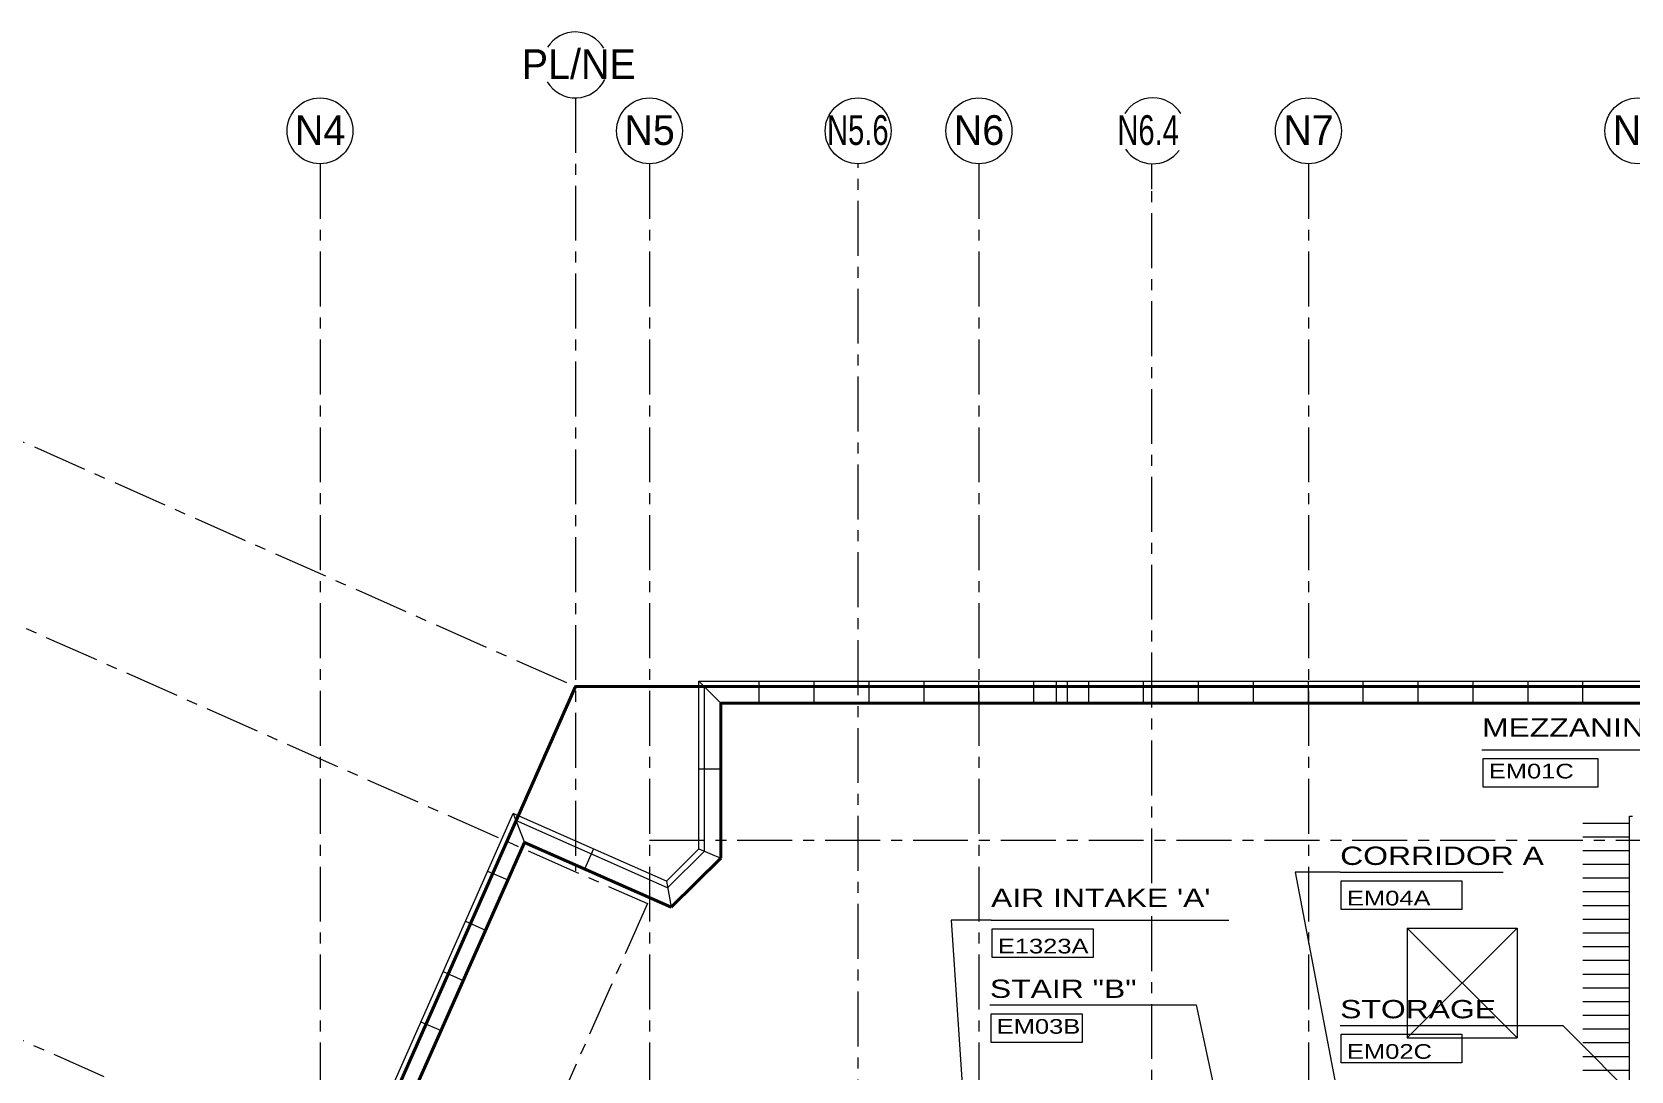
# Model space of a CAD drawing. Header units: inches. Extents: x -35176 to 0, y -3216 to 2257.
# Drawn here: x -17408 to -15660, y 1122 to 2257 of the extents above; entities that cross this region are included whole.
import ezdxf
from ezdxf import colors
from ezdxf.entities.mleader import LeaderData, LeaderLine
from ezdxf.math import Vec2, Vec3

# ---------------------------------------------------------------- set-up
doc = ezdxf.new("R2010")
doc.units = ezdxf.units.IN
doc.header["$LTSCALE"] = 48
doc.header["$MEASUREMENT"] = 0
doc.linetypes.add('A114$0$CENTER', pattern=[2, 1.25, -0.25, 0.25, -0.25])
for name, color, linetype in [('A114$0$A-AREA-IDEN', 8, 'Continuous'), ('A114$0$A-GRID-1DP0-15', 8, 'Continuous'), ('A114$0$A-GRID-GRD13-14', 8, 'Continuous'), ('A114$0$A-GRID-GRDP0-15', 8, 'Continuous'), ('A114$0$A-GRID-ID13-14', 8, 'Continuous'), ('A114$0$A-roof cope', 8, 'Continuous'), ('A114$0$A-TRELLIS-FRAME-13-14_floor', 8, 'Continuous'), ('A114$0$A-TRELLIS-FRAME-15th_plan', 8, 'Continuous'), ('A114$0$C-PROP', 8, 'Continuous'), ('A114$0$Items below', 8, 'Continuous'), ('A114$0$tower crane', 8, 'Continuous'), ('E-Anno-Note', 6, 'Continuous'), ('XREF', 7, 'Continuous')]:
    doc.layers.add(name, color=color, linetype=linetype)
doc.styles.add('A114$0$Arial', font='arial.ttf', dxfattribs={"height": 0.076839})
doc.styles.add('A114$0$style-Arial', font='arial.ttf')
doc.styles.add('MAMEP ANNO', font='arial.ttf', dxfattribs={"height": 0.101562})

# ---------------------------------------------------------------- blocks, each defined once
blk = doc.blocks.new('A114')
at = {"layer": 'A114$0$A-AREA-IDEN', "lineweight": 13}
for p, q in [((-23031.3363, 1473.0978), (-22773.8059, 1473.0978)), ((-23186.2902, 1339.4067), (-23008.1534, 1339.4067)), ((-23567.8238, 1286.9936, 0), (-23307.8239, 1286.9936, 0)), ((-23569.0236, 1194.156), (-23390.6111, 1194.156)), ((-23186.2902, 1171.8746), (-23008.1534, 1171.8746))]:
    blk.add_line(p, q, dxfattribs=at)
at = {"layer": 'A114$0$A-AREA-IDEN', "lineweight": 0}
for p in [(-23008.1534, 1171.8746), (-22812.9091, 1041.6041)]:
    blk.add_line(p, (-22943.1201, 1171.8746), dxfattribs=at)
at = {"layer": 'A114$0$A-AREA-IDEN', "lineweight": 0, "flags": 128}
for points in [[(-23186.2902, 1339.4067), (-23235.3884, 1339.4067), (-23180.8203, 1052.5095)], [(-23390.6111, 1194.156), (-23343.7791, 1194.156), (-23304.3453, 1011.38)]]:
    blk.add_lwpolyline(points, dxfattribs=at)
at = {"layer": 'A114$0$A-AREA-IDEN', "lineweight": 0, "elevation": 0, "flags": 128}
blk.add_lwpolyline([(-23567.8238, 1286.9936), (-23611.1998, 1286.9936), (-23596.6971, 1069.2788)], dxfattribs=at)
at = {"layer": 'A114$0$A-AREA-IDEN', "lineweight": 13}
for points in [[(-23030.1365, 1463.5811), (-22904.7001, 1463.5811), (-22904.7001, 1432.0516), (-23030.1365, 1432.0516)], [(-23185.0904, 1329.89), (-23053.2141, 1329.89), (-23053.2141, 1298.3604), (-23185.0904, 1298.3604)], [(-23566.624, 1277.4768, 0), (-23456.1759, 1277.4768, 0), (-23456.1759, 1245.9473, 0), (-23566.624, 1245.9473, 0)], [(-23567.8238, 1184.6393), (-23468.3154, 1184.6393), (-23468.3154, 1153.1098), (-23567.8238, 1153.1098)], [(-23185.0904, 1162.3578), (-23053.2141, 1162.3578), (-23053.2141, 1130.8283), (-23185.0904, 1130.8283)]]:
    blk.add_3dface(points, dxfattribs=at)
at = {"layer": 'A114$0$A-GRID-1DP0-15', "lineweight": 13}
for centre in [(-24301.0236, 2149.2362), (-23941.0236, 2149.2362), (-23581.0236, 2149.2362), (-23221.0236, 2149.2362), (-22861.0236, 2149.2362)]:
    blk.add_circle(centre, 36, dxfattribs=at)
for centre, start, end in [((-24022.0239, 2221.2362), 30.3805626, 147.4972033), ((-24022.0239, 2221.2362), 211.1692113, 333.6655593), ((-23390.9935, 2149.2212), 31.6457302, 148.2917647), ((-23390.9935, 2149.2212), 213.5133166, 323.1751903)]:
    blk.add_arc(centre, 36, start, end, dxfattribs=at)
at = {"layer": 'A114$0$A-GRID-GRD13-14', "linetype": 'A114$0$CENTER', "lineweight": 0}
blk.add_line((-23713.0236, 380.7641), (-23713.0236, 2113.2362), dxfattribs=at)
at = {"layer": 'A114$0$A-GRID-GRDP0-15', "linetype": 'A114$0$CENTER', "lineweight": 0}
for p, q in [((-24022.0253, 2185.2362), (-24022.0253, 1340.9113)), ((-24301.0236, 2113.2362), (-24301.0236, -676.9046)), ((-23941.0236, 2113.2362), (-23941.0236, -676.9049)), ((-23581.0236, 2113.2362), (-23581.0236, -676.9052)), ((-23392.0337, 367.1574), (-23392.0337, 2113.2362)), ((-23392.0337, 2085.6066), (-23392.0337, 2113.2362)), ((-23221.0236, 2113.2362), (-23221.0236, -676.9055)), ((-24700.9134, 1842.6911), (-24022.0239, 1542.095)), ((-24775.83, 1673.4929, 0), (-23943.3256, 1304.8799, 0)), ((-23941.0236, 1374.095), (-20364.9322, 1374.095)), ((-24943.0764, 1295.7705), (-24110.5721, 927.1574)), ((-23943.3256, 1304.8799), (-24820.8121, -676.9042))]:
    blk.add_line(p, q, dxfattribs=at)
at = {"layer": 'A114$0$A-GRID-ID13-14', "lineweight": 13}
blk.add_circle((-23713.0236, 2149.2362), 36, dxfattribs=at)
at = {"layer": 'A114$0$A-roof cope', "lineweight": 13}
for p, q in [((-23887.0236, 1548.0949, 0), (-21055.0236, 1548.0949, 0)), ((-23887.0236, 1364.5993, 0), (-23887.0236, 1548.0949, 0)), ((-23496.773, 1548.0949, 0), (-23496.773, 1524.0949, 0)), ((-23484.773, 1548.0949, 0), (-23484.773, 1524.0949, 0)), ((-24606.4807, 236.932, 0), (-24089.9418, 1403.5237, 0)), ((-23922.5723, 1329.447, 0), (-24089.9418, 1403.5237, 0)), ((-23922.5723, 1329.447, 0), (-23887.0236, 1364.5993, 0))]:
    blk.add_line(p, q, dxfattribs=at)
at = {"layer": 'A114$0$A-roof cope', "lineweight": 0}
for p, q in [((-23887.0236, 1548.0949, 0), (-23863.0236, 1524.0949, 0)), ((-23821.0242, 1524.0949, 0), (-23821.0242, 1548.0949, 0)), ((-23761.0242, 1524.0949, 0), (-23761.0242, 1548.0949, 0)), ((-23701.0242, 1524.0949, 0), (-23701.0242, 1548.0949, 0)), ((-23641.0242, 1524.0949, 0), (-23641.0242, 1548.0949, 0)), ((-23581.0242, 1524.0949, 0), (-23581.0242, 1548.0949, 0)), ((-23521.0242, 1524.0949, 0), (-23521.0242, 1548.0949, 0)), ((-23461.0242, 1524.0949, 0), (-23461.0242, 1548.0949, 0)), ((-23401.0242, 1524.0949, 0), (-23401.0242, 1548.0949, 0)), ((-23341.0242, 1524.0949, 0), (-23341.0242, 1548.0949, 0)), ((-23281.0242, 1524.0949, 0), (-23281.0242, 1548.0949, 0)), ((-23221.0242, 1524.0949, 0), (-23221.0242, 1548.0949, 0)), ((-23161.0242, 1524.0949, 0), (-23161.0242, 1548.0949, 0)), ((-23101.0242, 1524.0949, 0), (-23101.0242, 1548.0949, 0)), ((-23041.0242, 1524.0949, 0), (-23041.0242, 1548.0949, 0)), ((-22981.0242, 1524.0949, 0), (-22981.0242, 1548.0949, 0)), ((-22921.0242, 1524.0949, 0), (-22921.0242, 1548.0949, 0)), ((-23887.0236, 1452.0943, 0), (-23863.0236, 1452.0943, 0)), ((-24089.9418, 1403.5237, 0), (-24077.712, 1371.8653, 0)), ((-24002.1537, 1364.6693, 0), (-24011.8671, 1342.7227, 0)), ((-23887.0236, 1364.5993, 0), (-23863.0236, 1354.5792, 0)), ((-24117.8508, 1340.4918, 0), (-24095.9058, 1330.775, 0)), ((-23922.5723, 1329.447, 0), (-23917.3281, 1300.8803, 0)), ((-24142.1427, 1285.6292, 0), (-24120.1976, 1275.9124, 0)), ((-24166.4345, 1230.7666, 0), (-24144.4895, 1221.0498, 0)), ((-24190.7264, 1175.9039, 0), (-24168.7813, 1166.1872, 0))]:
    blk.add_line(p, q, dxfattribs=at)
at = {"layer": 'A114$0$A-roof cope', "lineweight": 40}
for p, q in [((-23863.0236, 1524.0949, 0), (-21079.0236, 1524.0949, 0)), ((-23863.0236, 1354.5792, 0), (-23863.0236, 1524.0949, 0)), ((-24574.8175, 249.1636, 0), (-24077.712, 1371.8653, 0)), ((-23917.3281, 1300.8803, 0), (-24077.712, 1371.8653, 0)), ((-23863.0236, 1354.5792, 0), (-23917.3281, 1300.8803, 0))]:
    blk.add_line(p, q, dxfattribs=at)
at = {"layer": 'A114$0$A-TRELLIS-FRAME-13-14_floor', "lineweight": 0}
for p, q in [((-22921.0197, 1392.9901, 0), (-22870.0197, 1392.9901, 0)), ((-22921.0197, 1377.9901, 0), (-22870.0197, 1377.9901, 0)), ((-22921.0197, 1362.9901, 0), (-22870.0197, 1362.9901, 0)), ((-22921.0197, 1347.9901, 0), (-22870.0197, 1347.9901, 0)), ((-22921.0197, 1332.9901, 0), (-22870.0197, 1332.9901, 0)), ((-22921.0197, 1317.9901, 0), (-22870.0197, 1317.9901, 0)), ((-22921.0197, 1302.9901, 0), (-22870.0197, 1302.9901, 0)), ((-22921.0197, 1287.9901, 0), (-22870.0197, 1287.9901, 0)), ((-22921.0197, 1272.9901, 0), (-22870.0197, 1272.9901, 0)), ((-22921.0197, 1257.9901, 0), (-22870.0197, 1257.9901, 0)), ((-22921.0197, 1242.9901, 0), (-22870.0197, 1242.9901, 0)), ((-22921.0197, 1227.9901, 0), (-22870.0197, 1227.9901, 0)), ((-22921.0197, 1212.9901, 0), (-22870.0197, 1212.9901, 0)), ((-22921.0197, 1197.9901, 0), (-22870.0197, 1197.9901, 0)), ((-22921.0197, 1182.9901, 0), (-22870.0197, 1182.9901, 0)), ((-22921.0197, 1167.9901, 0), (-22870.0197, 1167.9901, 0)), ((-22921.0197, 1152.9901, 0), (-22870.0197, 1152.9901, 0)), ((-22921.0197, 1137.9901, 0), (-22870.0197, 1137.9901, 0)), ((-22921.0197, 1122.9901, 0), (-22870.0197, 1122.9901, 0))]:
    blk.add_line(p, q, dxfattribs=at)
at = {"layer": 'A114$0$A-TRELLIS-FRAME-15th_plan', "lineweight": 0}
for p, q in [((-22870.0197, 1400.4901, 0), (-22867.0197, 1400.4901, 0)), ((-22870.0197, 1100.4901, 0), (-22870.0197, 1400.4901, 0))]:
    blk.add_line(p, q, dxfattribs=at)
at = {"layer": 'A114$0$C-PROP', "lineweight": 40, "flags": 128}
blk.add_lwpolyline([(-25004.5437, -676.9041), (-24022.0239, 1542.095), (-21061.0239, 1542.095), (-21061.0239, -676.9042)], dxfattribs=at)
at = {"layer": 'A114$0$Items below', "lineweight": 0}
for p, q in [((-23881.0236, 1362.0943, 0), (-23881.0236, 1542.0949, 0)), ((-21061.0236, 1542.0949, 0), (-23881.0236, 1542.0949, 0)), ((-24598.5649, 239.9899, 0), (-24086.8843, 1395.6091, 0)), ((-23921.2612, 1322.3054, 0), (-24086.8843, 1395.6091, 0)), ((-23881.0236, 1362.0943, 0), (-23921.2612, 1322.3054, 0))]:
    blk.add_line(p, q, dxfattribs=at)
at = {"layer": 'A114$0$tower crane', "lineweight": 0}
for p, q in [((-23113.0236, 1278.128), (-22993.0236, 1278.128)), ((-23113.0236, 1278.128), (-23113.0236, 1158.128)), ((-23113.0236, 1278.128), (-22993.0236, 1158.128)), ((-22993.0236, 1278.128), (-23113.0236, 1158.128)), ((-22993.0236, 1278.128), (-22993.0236, 1158.128)), ((-23113.0236, 1158.128), (-22993.0236, 1158.128))]:
    blk.add_line(p, q, dxfattribs=at)
at = {"layer": 'A114$0$A-AREA-IDEN', "lineweight": 13, "style": 'A114$0$style-Arial', "width": 1.246875}
for s, height, p in [("MEZZANINE 'C'", 19.999996, (-23031.3373, 1487.2435)), ('EM01C', 16, (-23023.9525, 1441.6943)), ("AIR INTAKE 'A'", 19.999996, (-23567.8248, 1301.1392, 0)), ('EM03B', 16, (-23561.6398, 1162.7525))]:
    blk.add_text(s, height=height, dxfattribs=at).set_placement(p)
at = {"layer": 'A114$0$A-AREA-IDEN', "lineweight": 13, "attachment_point": 7, "line_spacing_factor": 0.6, "style": 'A114$0$Arial'}
for s, insert, char_height in [('\\H1x;\\W1.24688;CORRIDOR A', (-23186.2912, 1346.8857), 19.999996), ('\\H1x;\\W1.24688;EM04A', (-23178.9063, 1302.6698), 15.999998), ('\\H1x;\\W1.24688;E1323A', (-23560.44, 1250.2567, 0), 15.999998), ('\\H1x;\\W1.24688;STAIR "B"', (-23569.0246, 1201.635), 19.999996), ('{\\W1.2469;STORAGE}', (-23186.2912, 1179.3536), 19.999996), ('\\H1x;\\W1.24688;EM02C', (-23178.9063, 1135.1377), 15.999998)]:
    blk.add_mtext(s, dxfattribs=dict(at, insert=insert, char_height=char_height))
at = {"layer": 'A114$0$A-GRID-1DP0-15', "lineweight": 13, "style": 'A114$0$style-Arial'}
for s, width, p in [('PL/NE', 0.95, (-24080.5909, 2205.8402)), ('N6', 0.95, (-23608.4799, 2133.8402)), ('N6.4', 0.701538, (-23429.7646, 2133.8252)), ('N8', 0.95, (-22888.4799, 2133.8402)), ('N4', 0.95, (-24328.4799, 2133.8402)), ('N5', 0.95, (-23968.4799, 2133.8402)), ('N7', 0.95, (-23248.4799, 2133.8402))]:
    blk.add_text(s, height=32.5, dxfattribs=dict(at, width=width)).set_placement(p)
at = {"layer": 'A114$0$A-GRID-ID13-14', "lineweight": 13, "style": 'A114$0$style-Arial', "width": 0.701538}
blk.add_text('N5.6', height=32.5, dxfattribs=at).set_placement((-23746.9975, 2133.8402))

msp = doc.modelspace()

# ---------------------------------------------------------------- block references
at = {"layer": 'XREF'}
msp.add_blockref('A114', (7208.1, 0), dxfattribs=at)

# ---------------------------------------------------------------- leaders
at = {"layer": 'E-Anno-Note'}
ml = msp.add_multileader_mtext('Standard', dxfattribs=at)
ml.set_content('LOCATED AT PENTHOUSE LEVEL', color=256, style='MAMEP ANNO')
ml.set_leader_properties(color=256, linetype='Continuous')
ml.build(insert=Vec2(0, 0))
ml.multileader.update_dxf_attribs({"has_dogleg": 0, "text_right_attachment_type": 3, "dogleg_length": 3.84, "arrow_head_size": 12, "scale": 96})
ctx = ml.context
ctx.base_point, ctx.scale, ctx.char_height, ctx.arrow_head_size, ctx.landing_gap_size, ctx.plane_origin = Vec3(-23436.1, 1178.1), 96, 7.68, 12, 3.75, Vec3(-23457.1, 1103.2)
ctx.right_attachment = 3
notes = []
notes.append((ctx, [(1, (1, 1, 0), (-22957.7, 1165), (-1, 0), 369, [(0, [(-23465.1, 1052.2), (-23443.3, 1178.1)], 0, []), (1, [(-23343.6, 1041.8), (-23324.3, 1165)], 0, [])])]))
ctx.mtext.insert, ctx.mtext.width, ctx.mtext.flow_direction = Vec3(-23432.4, 1182), 134.195, 5
ml = msp.add_multileader_mtext('Standard', dxfattribs=at)
ml.set_content('LOCATED AT PENTHOUSE LEVEL', color=256, style='MAMEP ANNO')
ml.set_leader_properties(color=256, linetype='Continuous')
ml.build(insert=Vec2(0, 0))
ml.multileader.update_dxf_attribs({"has_dogleg": 0, "text_right_attachment_type": 3, "dogleg_length": 3.84, "arrow_head_size": 12, "scale": 96})
ctx = ml.context
ctx.base_point, ctx.scale, ctx.char_height, ctx.arrow_head_size, ctx.landing_gap_size, ctx.plane_origin = Vec3(-22123.3, 1156.5), 96, 7.68, 12, 3.75, Vec3(-22144.2, 1081.6)
ctx.right_attachment = 3
notes.append((ctx, [(1, (1, 1, 0), (-21644.8, 1143.5), (-1, 0), 369, [(1, [(-22003.5, 1056.5), (-22005.5, 1143.5)], 0, [])])]))
ctx.mtext.insert, ctx.mtext.width, ctx.mtext.flow_direction = Vec3(-22119.5, 1160.4), 134.195, 5
for ctx, leaders in notes:
    for number, flags, end, landing, length, lines in leaders:
        leader = LeaderData()
        leader.index, (leader.has_last_leader_line, leader.has_dogleg_vector, leader.attachment_direction) = number, flags
        leader.last_leader_point, leader.dogleg_vector, leader.dogleg_length = Vec3(end), Vec3(landing), length
        for number, points, colour, breaks in lines:
            line = LeaderLine()
            line.index, line.vertices, line.color, line.breaks = number, Vec3.list(points), colors.encode_raw_color(colour), breaks
            leader.lines.append(line)
        ctx.leaders.append(leader)

doc.saveas('drawing.dxf')
